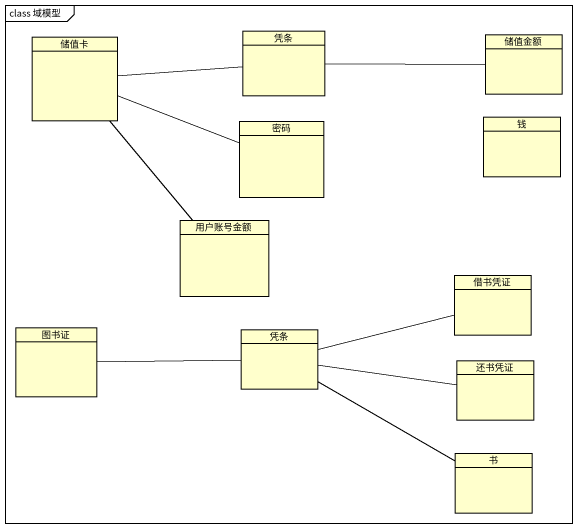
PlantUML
@startuml
mainframe class 域模型
hide circle
hide empty members
class 储值卡
class 凭条
class 储值金额
class 密码
class 钱
class 用户账号金额
class 借书凭证
class 图书证
class "凭条" as 凭条_2
class 还书凭证
class 书
储值卡 -right- 凭条
储值卡 -right- 密码
储值卡 -- 用户账号金额
凭条 -right- 储值金额
图书证 -right- 凭条_2
凭条_2 -right- 借书凭证
凭条_2 -right- 还书凭证
凭条_2 -right- 书
@enduml
